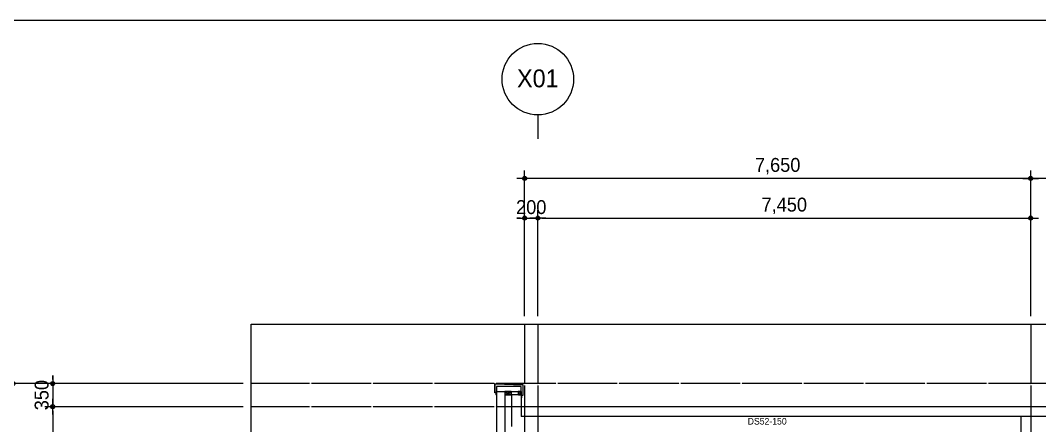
# Model space of a CAD drawing. Header units: millimetres. Extents: x 11948722 to 13111668, y -10771712 to -10232988.
# Drawn here: x 12324433 to 12339840, y -10532084 to -10525959 of the extents above; entities that cross this region are included whole.
import ezdxf
from ezdxf.enums import TextEntityAlignment as Align

# ---------------------------------------------------------------- set-up
doc = ezdxf.new("R2010")
doc.units = ezdxf.units.MM
doc.header["$LTSCALE"] = 150
doc.header["$MEASUREMENT"] = 0
doc.linetypes.add('CEN', pattern=[6.2, 6, -0.1, 0, -0.1])
doc.linetypes.add('Xref-계단단면도$0$CENTERk1', pattern=[12.3, 10, -1, 0.3, -1])
doc.layers.get('0').update_dxf_attribs({"linetype": 'CONTINUOUS'})
doc.layers.get('Defpoints').update_dxf_attribs({"color": 117, "linetype": 'CONTINUOUS'})
for name, color, linetype in [('A-FIN-4', 9, 'CONTINUOUS'), ('A-중심선', 10, 'CEN'), ('CON-C', 2, 'CONTINUOUS'), ('FIN-1', 9, 'CONTINUOUS'), ('Xref-계단단면도$0$3 dim0', 7, 'CONTINUOUS'), ('Xref-계단단면도$0$CEN', 1, 'CONTINUOUS'), ('Xref-계단단면도$0$Dimtxt_011-237-1261', 253, 'CONTINUOUS'), ('Xref-계단단면도$0$square', 143, 'CONTINUOUS'), ('Xref-계단단면도$0$stru_011-237-1261', 3, 'CONTINUOUS'), ('Xref-계단단면도$0$SYM-2', 7, 'CONTINUOUS'), ('판넬_PIR 우레탄', 4, 'CONTINUOUS')]:
    doc.layers.add(name, color=color, linetype=linetype)
doc.styles.get("Standard").update_dxf_attribs({"font": 'NanumGothic.ttf'})
doc.styles.add('Xref-계단단면도$0$나눔고딕 Se', font='')
doc.styles.add('Xref-계단단면도$0$돋움', font='')
doc.styles.get('Xref-계단단면도$0$나눔고딕 Se').set_extended_font_data('Dotum')
doc.styles.get('Xref-계단단면도$0$돋움').set_extended_font_data('Dotum')
doc.dimstyles.new('Xref-계단단면도$0$A1-100', dxfattribs={"dimtxt": 3, "dimasz": 1, "dimexe": 2, "dimexo": 2, "dimgap": 1, "dimtad": 1, "dimdec": 0, "dimzin": 12, "dimdsep": 46, "dimlunit": 6, "dimtxsty": 'Xref-계단단면도$0$나눔고딕 Se', "dimblk1": 'Xref-계단단면도$0$DIMDOT', "dimblk2": 'Xref-계단단면도$0$DIMDOT', "dimsah": 1, "dimcen": -1, "dimdle": 2, "dimclrd": 256, "dimclre": 256, "dimclrt": 3, "dimadec": 0, "dimazin": 0, "dimtfac": 1, "dimtdec": 0, "dimtix": 1, "dimtmove": 2, "dimatfit": 3, "dimldrblk": 'Xref-계단단면도$0$DIMDOT', "dimfxl": 1, "dimtvp": 1, "dimtolj": 1, "dimtzin": 12, "dimlwd": -1, "dimlwe": -1, "dimarcsym": 0})

# ---------------------------------------------------------------- blocks, each defined once
blk = doc.blocks.new('Xref-계단단면도$0$DIMDOT')
at = {"color": 0}
blk.add_line((-2, 0), (2, 0), dxfattribs=at)
for radius in [0.5, 0.25]:
    blk.add_circle((0, 0), radius, dxfattribs=at)
blk = doc.blocks.new('*D481')
at = {"layer": 'Defpoints', "color": 0, "ltscale": 1200}
for p in [(12324321, -10531448), (12327921, -10531448), (12327921, -10565948)]:
    blk.add_point(p, dxfattribs=at)
at = {"layer": 'Xref-계단단면도$0$3 dim0'}
for p, q in [((12327801, -10531448), (12324201, -10531448)), ((12324321, -10565888), (12324321, -10531508)), ((12327801, -10565948), (12324201, -10565948))]:
    blk.add_line(p, q, dxfattribs=at)
at = {"layer": 'Xref-계단단면도$0$3 dim0', "ltscale": 1200, "xscale": 60, "yscale": 60, "zscale": 60}
for p, rotation in [((12324321, -10531448), 90), ((12324321, -10565948), 270)]:
    blk.add_blockref('Xref-계단단면도$0$DIMDOT', p, dxfattribs=dict(at, rotation=rotation))
at = {"layer": 'Xref-계단단면도$0$3 dim0', "color": 3, "ltscale": 1200, "insert": (12324135, -10548698), "char_height": 210, "attachment_point": 5, "rotation": 90, "style": 'Xref-계단단면도$0$나눔고딕 Se'}
blk.add_mtext('\\A1;34,500', dxfattribs=at)
blk = doc.blocks.new('*D483')
at = {"layer": 'Defpoints', "color": 0, "ltscale": 1200}
for p in [(12327921, -10531798), (12324921, -10535948), (12327921, -10535948)]:
    blk.add_point(p, dxfattribs=at)
at = {"layer": 'Xref-계단단면도$0$3 dim0'}
for p, q in [((12327801, -10531798), (12324801, -10531798)), ((12324921, -10531858), (12324921, -10535888)), ((12327801, -10535948), (12324801, -10535948))]:
    blk.add_line(p, q, dxfattribs=at)
at = {"layer": 'Xref-계단단면도$0$3 dim0', "ltscale": 1200, "xscale": 60, "yscale": 60, "zscale": 60}
for p, rotation in [((12324921, -10531798), 90), ((12324921, -10535948), 270)]:
    blk.add_blockref('Xref-계단단면도$0$DIMDOT', p, dxfattribs=dict(at, rotation=rotation))
at = {"layer": 'Xref-계단단면도$0$3 dim0', "color": 3, "ltscale": 1200, "insert": (12324735, -10533873), "char_height": 210, "attachment_point": 5, "rotation": 90, "style": 'Xref-계단단면도$0$나눔고딕 Se'}
blk.add_mtext('\\A1;4,150', dxfattribs=at)
blk = doc.blocks.new('*D485')
at = {"layer": 'Defpoints', "color": 0, "ltscale": 1200}
for p in [(12332055, -10528348), (12332055, -10530548), (12339705, -10530548)]:
    blk.add_point(p, dxfattribs=at)
at = {"layer": 'Xref-계단단면도$0$3 dim0'}
for p, q in [((12332055, -10530428), (12332055, -10528228)), ((12339705, -10530428), (12339705, -10528228)), ((12339645, -10528348), (12332115, -10528348))]:
    blk.add_line(p, q, dxfattribs=at)
at = {"layer": 'Xref-계단단면도$0$3 dim0', "ltscale": 1200, "xscale": 60, "yscale": 60, "zscale": 60, "rotation": 180}
blk.add_blockref('Xref-계단단면도$0$DIMDOT', (12332055, -10528348), dxfattribs=at)
at = {"layer": 'Xref-계단단면도$0$3 dim0', "ltscale": 1200, "xscale": 60, "yscale": 60, "zscale": 60}
blk.add_blockref('Xref-계단단면도$0$DIMDOT', (12339705, -10528348), dxfattribs=at)
at = {"layer": 'Xref-계단단면도$0$3 dim0', "color": 3, "ltscale": 1200, "insert": (12335880, -10528163), "char_height": 210, "attachment_point": 5, "style": 'Xref-계단단면도$0$나눔고딕 Se'}
blk.add_mtext('\\A1;7,650', dxfattribs=at)
blk = doc.blocks.new('*D491')
at = {"layer": 'Defpoints', "color": 0, "ltscale": 1200}
for p in [(12339705, -10528948), (12332255, -10530548), (12339705, -10530548)]:
    blk.add_point(p, dxfattribs=at)
at = {"layer": 'Xref-계단단면도$0$3 dim0'}
for p, q in [((12332255, -10530428), (12332255, -10528828)), ((12339705, -10530428), (12339705, -10528828)), ((12332315, -10528948), (12339645, -10528948))]:
    blk.add_line(p, q, dxfattribs=at)
at = {"layer": 'Xref-계단단면도$0$3 dim0', "ltscale": 1200, "xscale": 60, "yscale": 60, "zscale": 60, "rotation": 180}
blk.add_blockref('Xref-계단단면도$0$DIMDOT', (12332255, -10528948), dxfattribs=at)
at = {"layer": 'Xref-계단단면도$0$3 dim0', "ltscale": 1200, "xscale": 60, "yscale": 60, "zscale": 60}
blk.add_blockref('Xref-계단단면도$0$DIMDOT', (12339705, -10528948), dxfattribs=at)
at = {"layer": 'Xref-계단단면도$0$3 dim0', "color": 3, "ltscale": 1200, "insert": (12335980, -10528763), "char_height": 210, "attachment_point": 5, "style": 'Xref-계단단면도$0$나눔고딕 Se'}
blk.add_mtext('\\A1;7,450', dxfattribs=at)
blk = doc.blocks.new('*D497')
at = {"layer": 'Defpoints', "color": 0, "ltscale": 1200}
for p in [(12332255, -10528948), (12332055, -10530548), (12332255, -10530548)]:
    blk.add_point(p, dxfattribs=at)
at = {"layer": 'Xref-계단단면도$0$3 dim0'}
for p, q in [((12332055, -10530428), (12332055, -10528828)), ((12332255, -10530428), (12332255, -10528828)), ((12331995, -10528948), (12331935, -10528948)), ((12332055, -10528948), (12332255, -10528948)), ((12332315, -10528948), (12332375, -10528948))]:
    blk.add_line(p, q, dxfattribs=at)
at = {"layer": 'Xref-계단단면도$0$3 dim0', "ltscale": 1200, "xscale": 60, "yscale": 60, "zscale": 60}
blk.add_blockref('Xref-계단단면도$0$DIMDOT', (12332055, -10528948), dxfattribs=at)
at = {"layer": 'Xref-계단단면도$0$3 dim0', "ltscale": 1200, "xscale": 60, "yscale": 60, "zscale": 60, "rotation": 180}
blk.add_blockref('Xref-계단단면도$0$DIMDOT', (12332255, -10528948), dxfattribs=at)
at = {"layer": 'Xref-계단단면도$0$3 dim0', "color": 3, "ltscale": 1200, "insert": (12332155, -10528783), "char_height": 210, "attachment_point": 5, "style": 'Xref-계단단면도$0$나눔고딕 Se'}
blk.add_mtext('\\A1;200', dxfattribs=at)
blk = doc.blocks.new('*D513')
at = {"layer": 'Defpoints', "color": 0, "ltscale": 1200}
for p in [(12339705, -10528348), (12339705, -10530548), (12343255, -10530548)]:
    blk.add_point(p, dxfattribs=at)
at = {"layer": 'Xref-계단단면도$0$3 dim0'}
for p, q in [((12339705, -10530428), (12339705, -10528228)), ((12343255, -10530428), (12343255, -10528228)), ((12343195, -10528348), (12339765, -10528348))]:
    blk.add_line(p, q, dxfattribs=at)
at = {"layer": 'Xref-계단단면도$0$3 dim0', "ltscale": 1200, "xscale": 60, "yscale": 60, "zscale": 60, "rotation": 180}
blk.add_blockref('Xref-계단단면도$0$DIMDOT', (12339705, -10528348), dxfattribs=at)
at = {"layer": 'Xref-계단단면도$0$3 dim0', "ltscale": 1200, "xscale": 60, "yscale": 60, "zscale": 60}
blk.add_blockref('Xref-계단단면도$0$DIMDOT', (12343255, -10528348), dxfattribs=at)
at = {"layer": 'Xref-계단단면도$0$3 dim0', "color": 3, "ltscale": 1200, "insert": (12341480, -10528163), "char_height": 210, "attachment_point": 5, "style": 'Xref-계단단면도$0$나눔고딕 Se'}
blk.add_mtext('\\A1;3,550', dxfattribs=at)
blk = doc.blocks.new('*D1038')
at = {"layer": 'Defpoints', "color": 0, "ltscale": 1200}
for p in [(12327921, -10531448), (12324921, -10531798), (12327921, -10531798)]:
    blk.add_point(p, dxfattribs=at)
at = {"layer": 'Xref-계단단면도$0$3 dim0'}
for p, q in [((12324921, -10531388), (12324921, -10531328)), ((12327801, -10531448), (12324801, -10531448)), ((12324921, -10531448), (12324921, -10531798)), ((12327801, -10531798), (12324801, -10531798)), ((12324921, -10531858), (12324921, -10531918))]:
    blk.add_line(p, q, dxfattribs=at)
at = {"layer": 'Xref-계단단면도$0$3 dim0', "ltscale": 1200, "xscale": 60, "yscale": 60, "zscale": 60}
for p, rotation in [((12324921, -10531448), 270), ((12324921, -10531798), 90)]:
    blk.add_blockref('Xref-계단단면도$0$DIMDOT', p, dxfattribs=dict(at, rotation=rotation))
at = {"layer": 'Xref-계단단면도$0$3 dim0', "color": 3, "ltscale": 1200, "insert": (12324755, -10531623), "char_height": 210, "attachment_point": 5, "rotation": 90, "style": 'Xref-계단단면도$0$나눔고딕 Se'}
blk.add_mtext('\\A1;350', dxfattribs=at)
blk = doc.blocks.new('Xref-계단단면도$0$square100x50')
at = {"layer": 'Xref-계단단면도$0$CEN', "linetype": 'Xref-계단단면도$0$CENTERk1', "ltscale": 0.01}
for p, q in [((-45, 5), (45, 45)), ((-45, 45), (45, 5))]:
    blk.add_line(p, q, dxfattribs=at)
at = {"layer": 'Xref-계단단면도$0$stru_011-237-1261'}
for points in [[(50, 42, 0.414214), (42, 50), (-42, 50, 0.414214), (-50, 42), (-50, 8, 0.414214), (-42, 0), (42, 0, 0.414214), (50, 8)], [(47, 42, 0.414214), (42, 47), (-42, 47, 0.414214), (-47, 42), (-47, 8, 0.414214), (-42, 3), (42, 3, 0.414214), (47, 8)]]:
    blk.add_lwpolyline(points, format="xyb", close=True, dxfattribs=at)
blk = doc.blocks.new('Xref-계단단면도$0$square50x50x2.3')
at = {"layer": 'Xref-계단단면도$0$CEN', "linetype": 'Xref-계단단면도$0$CENTERk1', "ltscale": 0.01}
for p, q in [((-20, 5), (20, 45)), ((-20, 45), (20, 5))]:
    blk.add_line(p, q, dxfattribs=at)
at = {"layer": 'Xref-계단단면도$0$stru_011-237-1261'}
for points in [[(-17, 50, 0.414214), (-25, 42), (-25, 8, 0.414214), (-17, 0), (17, 0, 0.414214), (25, 8), (25, 42, 0.414214), (17, 50)], [(-17, 3), (17, 3, 0.414214), (22, 8), (22, 42, 0.414214), (17, 47), (-17, 47, 0.414214), (-22, 42), (-22, 8, 0.414214)]]:
    blk.add_lwpolyline(points, format="xyb", close=True, dxfattribs=at)
blk = doc.blocks.new('WG10')
at = {"layer": 'CON-C', "ltscale": 1200}
blk.add_lwpolyline([(-400, 0), (400, 0), (400, 700), (-400, 700)], close=True, dxfattribs=at)
at = {"layer": 'Defpoints', "color": 1, "width": 0.8}
blk.add_text('WG10', height=99.8, dxfattribs=at).set_placement((-173, 96), align=Align.MIDDLE_LEFT)

msp = doc.modelspace()

# ---------------------------------------------------------------- linework, layer by layer
at = {"layer": 'A-FIN-4'}
msp.add_line((12345546.5, -10531798.2), (12332004.7, -10531798.2), dxfattribs=at)
at = {"layer": 'A-중심선'}
for p, q in [((12332054.7, -10530548.2), (12332054.7, -10579629.2)), ((12332254.7, -10530548.2), (12332254.7, -10579629.2)), ((12339704.7, -10530548.2), (12339704.7, -10579629.2)), ((12345546.5, -10531448.2), (12327920.5, -10531448.2)), ((12345546.5, -10531798.2), (12327920.5, -10531798.2)), ((12342854.7, -10531948.2), (12339554.7, -10531948.2))]:
    msp.add_line(p, q, dxfattribs=at)
at = {"layer": 'CON-C', "ltscale": 1200}
for p, q in [((12331854.7, -10531618.2), (12331854.7, -10532098.2)), ((12332004.7, -10531618.2), (12331854.7, -10531618.2)), ((12332004.7, -10531618.2), (12332004.7, -10531948.2)), ((12339554.7, -10531948.2), (12332004.7, -10531948.2))]:
    msp.add_line(p, q, dxfattribs=at)
at = {"layer": 'Defpoints', "ltscale": 1200}
for points in [[(12317265.7, -10580484.4), (12358215.7, -10580484.4), (12358215.7, -10525959.4), (12317265.7, -10525959.4)], [(12327920.5, -10530548.2), (12345546.5, -10530548.2), (12345546.5, -10579629.2), (12327920.5, -10579629.2)]]:
    msp.add_lwpolyline(points, close=True, dxfattribs=at)
at = {"layer": 'FIN-1'}
for p, q in [((12331606.2, -10531448.2), (12332028.6, -10531464.8)), ((12331606.2, -10531588.2), (12331606.2, -10531448.2)), ((12331608.6, -10531450.7), (12332026.2, -10531467.1)), ((12331608.6, -10531585.8), (12331608.6, -10531450.7)), ((12332026.2, -10531467.1), (12332026.2, -10531626.3)), ((12332028.6, -10531464.8), (12332028.6, -10531628.7)), ((12331624.9, -10531588.2), (12331606.2, -10531588.2)), ((12331627.3, -10531585.8), (12331608.6, -10531585.8)), ((12331624.9, -10531621.1), (12331624.9, -10531588.2)), ((12331627.3, -10531621.1), (12331627.3, -10531585.8)), ((12331627.3, -10531606.1), (12331629.7, -10531606.1)), ((12331629.7, -10531606.1), (12331629.7, -10531621.1)), ((12332004.7, -10531647.9), (12332007.1, -10531647.9)), ((12332026.2, -10531626.3), (12332007.1, -10531626.3)), ((12332007.1, -10531626.3), (12332007.1, -10531662.9)), ((12332028.6, -10531628.7), (12332009.5, -10531628.7)), ((12332009.5, -10531628.7), (12332009.5, -10531662.9))]:
    msp.add_line(p, q, dxfattribs=at)
for centre in [(12331627.3, -10531621.1), (12332007.1, -10531662.9)]:
    msp.add_arc(centre, 2.4, 180, 0, dxfattribs=at)
at = {"layer": 'Xref-계단단면도$0$SYM-2'}
msp.add_line((12332254.7, -10527388.2), (12332254.7, -10527748.2), dxfattribs=at)
msp.add_circle((12332254.7, -10526848.2), 540, dxfattribs=at)
at = {"layer": '판넬_PIR 우레탄'}
for p, q in [((12331629.7, -10531493.2), (12331629.3, -10533648.2)), ((12332004.7, -10531493.2), (12331629.7, -10531493.2)), ((12332004.7, -10531568.2), (12332004.7, -10531493.2)), ((12331629.7, -10531568.2), (12332004.7, -10531568.2)), ((12331754.7, -10531568.2), (12331754.3, -10533648.2))]:
    msp.add_line(p, q, dxfattribs=at)

# ---------------------------------------------------------------- block references
at = {"layer": 'CON-C', "ltscale": 1200}
msp.add_blockref('WG10', (12339954.7, -10532648.2), dxfattribs=at)
at = {"layer": 'Xref-계단단면도$0$Dimtxt_011-237-1261'}
msp.add_blockref('Xref-계단단면도$0$square50x50x2.3', (12331982.1, -10531618.2), dxfattribs=at)
at = {"layer": 'Xref-계단단면도$0$square', "ltscale": 0.5}
msp.add_blockref('Xref-계단단면도$0$square100x50', (12331804.7, -10531618.2), dxfattribs=at)

# ---------------------------------------------------------------- texts
at = {"layer": 'Defpoints', "style": 'Xref-계단단면도$0$돋움'}
msp.add_text('DS52-150', height=100, dxfattribs=at).set_placement((12335427.2, -10532018.2), align=Align.MIDDLE_LEFT)
at = {"layer": 'Xref-계단단면도$0$SYM-2', "color": 3, "style": 'Xref-계단단면도$0$돋움'}
msp.add_text('X01', height=270, dxfattribs=at).set_placement((12332254.6, -10526835.7), align=Align.MIDDLE_CENTER)

# ---------------------------------------------------------------- dimensions: what is measured, and where the dimension line sits
at = {"layer": 'Xref-계단단면도$0$3 dim0'}
for base, p1, p2, angle, picture, middle in [((12332054.7, -10528348.2), (12339704.7, -10530548.2), (12332054.7, -10530548.2), 180, '*D485', (12335879.7, -10528162.8)), ((12339704.7, -10528348.2), (12343254.7, -10530548.2), (12339704.7, -10530548.2), 180, '*D513', (12341479.7, -10528162.8)), ((12324320.5, -10531448.2), (12327920.5, -10565948.2), (12327920.5, -10531448.2), 90, '*D481', (12324135.1, -10548698.2)), ((12324920.5, -10531798.2), (12327920.5, -10531448.2), (12327920.5, -10531798.2), 90, '*D1038', (12324755.4, -10531623.2)), ((12324920.5, -10535948.2), (12327920.5, -10531798.2), (12327920.5, -10535948.2), 90, '*D483', (12324735.1, -10533873.2))]:
    dim = msp.add_linear_dim(base=base, p1=p1, p2=p2, angle=angle, dimstyle='Xref-계단단면도$0$A1-100', override={"dimscale": 60, "dimtxt": 3.5}, dxfattribs=at)
    dim.commit()
    dim.dimension.update_dxf_attribs({"geometry": picture, "text_midpoint": middle})
for base, p1, p2, picture, middle in [((12332254.7, -10528948.2), (12332054.7, -10530548.2), (12332254.7, -10530548.2), '*D497', (12332154.7, -10528783)), ((12339704.7, -10528948.2), (12332254.7, -10530548.2), (12339704.7, -10530548.2), '*D491', (12335979.7, -10528762.8))]:
    dim = msp.add_linear_dim(base=base, p1=p1, p2=p2, dimstyle='Xref-계단단면도$0$A1-100', override={"dimscale": 60, "dimtxt": 3.5}, dxfattribs=at)
    dim.commit()
    dim.dimension.update_dxf_attribs({"geometry": picture, "text_midpoint": middle})

doc.saveas('drawing.dxf')
